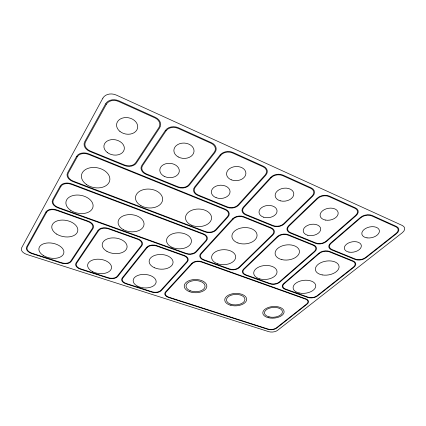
<?xml version="1.0" encoding="UTF-8"?>
<svg xmlns="http://www.w3.org/2000/svg" width="426" height="426" viewBox="0 0 426 426"><rect width="100%" height="100%" fill="white"/><g stroke="black" fill="none" stroke-linecap="round" stroke-linejoin="round"><path stroke-width="0.64" d="M102.879 98.145L21.641 247.825A8.078 4.713 11.7 0 0 26.929 254.492L268.566 331.62A6.486 3.403 -3.9 0 0 277.539 330.368L402.314 232.702A8.387 5.016 -14.1 0 0 402.261 225.466L116.362 95.099A10.315 8.158 15.4 0 0 102.879 98.145M45.923 212.015L26.657 246.92A8.078 4.739 11.5 0 0 31.881 253.614L61.424 263.092A7.812 4.606 9.5 0 0 71.275 261.394L92.974 228.613A8.307 5.288 9.6 0 0 88.379 221.211L56.791 209.938A8.6 5.458 12.2 0 0 45.923 212.015M60.188 186.162L52.648 199.826A8.781 5.724 12.4 0 0 57.973 207.861L185.843 253.72A7.732 4.894 1 0 0 196.29 251.958L206.328 240.876A7.908 5.123 0.3 0 0 203.474 233.847L71.648 183.878A8.989 6.028 12.7 0 0 60.188 186.162M76.621 156.39L67.601 172.732A9.186 6.331 13 0 0 72.953 181.593L205.151 231.957A8.078 5.352 -0.6 0 0 216.136 230.04L228.016 216.919A8.291 5.634 -1.7 0 0 225.349 209.193L88.768 153.861A9.431 6.715 13.3 0 0 76.621 156.39M105.611 103.864L84.715 141.725A9.644 7.066 13.6 0 0 90.072 151.576L124.243 165.485A9.287 6.811 9.2 0 0 136.379 163.041L159.606 127.949A9.809 7.711 8.4 0 0 155.261 117.288L118.987 100.871A10.203 8.025 14.5 0 0 105.611 103.864M46.599 212.255L27.296 247.128A7.402 4.345 11.5 0 0 32.078 253.268L61.637 262.757A7.162 4.223 9.5 0 0 70.679 261.197L92.341 228.389A7.615 4.851 9.6 0 0 88.123 221.611L56.551 210.353A7.881 5.005 12.2 0 0 46.599 212.255M60.891 186.423L53.335 200.076A8.051 5.245 12.4 0 0 58.213 207.441L186.146 253.374A7.088 4.489 1 0 0 195.731 251.755L205.763 240.663A7.247 4.697 0.3 0 0 203.143 234.22L71.387 184.336A8.238 5.522 12.7 0 0 60.891 186.423M77.351 156.683L68.314 173.009A8.419 5.804 13 0 0 73.213 181.13L205.486 231.579A7.407 4.904 -0.6 0 0 215.567 229.816L227.436 216.685A7.599 5.16 -1.7 0 0 224.981 209.603L88.48 154.366A8.642 6.156 13.3 0 0 77.351 156.683M106.394 104.21L85.461 142.034A8.84 6.481 13.6 0 0 90.36 151.065L124.557 165A8.509 6.246 9.2 0 0 135.686 162.753L158.882 127.63A8.989 7.066 8.4 0 0 154.894 117.864L118.641 101.473A9.351 7.354 14.5 0 0 106.394 104.21M98.012 230.391L76.068 262.943A7.657 4.51 8.1 0 0 80.461 269.2L108.087 278.066A7.444 4.372 6.1 0 0 117.768 276.469L141.783 245.834A7.902 4.995 5.4 0 0 138.04 238.938L108.673 228.458A8.131 5.176 7.9 0 0 98.012 230.391M165.347 130.51L141.885 165.309A9.079 6.635 6.4 0 0 146.113 174.388L177.631 187.222A8.824 6.353 2.5 0 0 189.501 184.953L214.864 152.604A9.324 7.13 -0.3 0 0 211.637 142.811L178.398 127.763A9.59 7.482 4.6 0 0 165.347 130.51M98.64 230.615L76.664 263.14A7.018 4.138 8.1 0 0 80.69 268.875L108.326 277.752A6.821 4.01 6.1 0 0 117.209 276.288L141.192 245.626A7.242 4.579 5.4 0 0 137.758 239.305L108.406 228.842A7.455 4.745 7.9 0 0 98.64 230.615M166.06 130.83L142.572 165.592A8.323 6.081 6.4 0 0 146.438 173.92L177.977 186.774A8.083 5.826 2.5 0 0 188.867 184.692L214.198 152.306A8.547 6.539 -0.3 0 0 211.237 143.333L178.015 128.317A8.792 6.859 4.6 0 0 166.06 130.83M146.475 247.49L122.251 277.922A7.317 4.276 4.8 0 0 125.91 283.785L151.794 292.092A7.141 4.132 3 0 0 161.31 290.591L187.296 261.889A7.583 4.697 1.6 0 0 184.304 255.451L156.933 245.68A7.764 4.878 3.8 0 0 146.475 247.49M220.135 154.957L194.586 187.051A8.674 6.166 0.2 0 0 197.84 195.449L227.005 207.324A8.483 5.884 -2.8 0 0 238.613 205.215L265.712 175.288A8.994 6.544 -6.3 0 0 263.438 166.257L232.873 152.423A9.18 6.896 -3.1 0 0 220.135 154.957M147.061 247.698L122.81 278.103A6.704 3.919 4.8 0 0 126.16 283.476L152.055 291.794A6.544 3.791 3 0 0 160.783 290.42L186.748 261.697A6.949 4.303 1.6 0 0 184 255.797L156.64 246.042A7.114 4.468 3.8 0 0 147.061 247.698M220.79 155.25L195.22 187.312A7.95 5.65 0.2 0 0 198.196 195.012L227.377 206.903A7.774 5.394 -2.8 0 0 238.022 204.97L265.1 175.017A8.243 5.996 -6.3 0 0 263.012 166.742L232.463 152.929A8.413 6.321 -3.1 0 0 220.79 155.25M191.679 263.438L165.512 291.954A7.04 4.036 1.9 0 0 168.515 297.454L267.773 329.303A6.523 3.44 -3.9 0 0 276.799 328.041L307.093 304.153A6.944 3.834 -6 0 0 305.868 298.839L201.935 261.745A7.471 4.574 0.3 0 0 191.679 263.438M232.66 218.778L200.731 253.571A7.625 4.766 -0.4 0 0 203.511 260.057L229.14 269.253A7.476 4.574 -2.3 0 0 239.385 267.597L272.97 234.891A8.03 5.213 -5.4 0 0 271.048 227.702L244.034 216.759A8.179 5.463 -3.3 0 0 232.66 218.778M270.574 177.461L243.321 207.158A8.371 5.698 -4.5 0 0 245.733 214.944L272.8 225.966A8.222 5.426 -6.6 0 0 284.153 224.001L312.663 196.237A8.738 5.985 -10.1 0 0 311.209 187.882L283.008 175.118A8.882 6.315 -8.1 0 0 270.574 177.461M192.227 263.63L166.039 292.124A6.454 3.701 1.9 0 0 168.787 297.167L268.082 329.058A5.98 3.152 -3.9 0 0 276.357 327.898L306.64 303.994A6.363 3.514 -6 0 0 305.511 299.121L201.62 262.081A6.848 4.191 0.3 0 0 192.227 263.63M233.24 219.007L201.285 253.774A6.986 4.366 -0.4 0 0 203.83 259.722L229.47 268.928A6.853 4.191 -2.3 0 0 238.864 267.411L272.427 234.678A7.359 4.777 -5.4 0 0 270.659 228.086L243.656 217.159A7.498 5.005 -3.3 0 0 233.24 219.007M271.181 177.727L243.906 207.398A7.673 5.224 -4.5 0 0 246.111 214.539L273.194 225.578A7.535 4.974 -6.6 0 0 283.604 223.778L312.098 195.981A8.009 5.485 -10.1 0 0 310.756 188.329L282.566 175.581A8.142 5.788 -8.1 0 0 271.181 177.727M277.289 236.622L243.539 269.104A7.386 4.446 -3.4 0 0 245.669 275.18L269.658 283.785A7.269 4.26 -4.9 0 0 279.706 282.23L314.83 251.628A7.817 4.814 -8 0 0 313.557 244.923L288.413 234.737A7.94 5.048 -6.5 0 0 277.289 236.622M317.162 198.239L288.524 225.807A8.131 5.25 -7.7 0 0 290.202 233.049L315.389 243.299A8.014 5 -9.2 0 0 326.492 241.467L356.141 215.631A8.531 5.469 -12.4 0 0 355.396 207.883L329.293 196.066A8.648 5.772 -11.1 0 0 317.162 198.239M277.827 236.835L244.055 269.296A6.773 4.074 -3.4 0 0 245.999 274.861L270.004 283.476A6.662 3.909 -4.9 0 0 279.216 282.055L314.324 251.425A7.167 4.414 -8 0 0 313.153 245.28L288.019 235.109A7.279 4.627 -6.5 0 0 277.827 236.835M317.721 198.489L289.068 226.03A7.455 4.814 -7.7 0 0 290.601 232.671L315.799 242.942A7.343 4.585 -9.2 0 0 325.981 241.26L355.619 215.402A7.817 5.016 -12.4 0 0 354.927 208.298L328.835 196.503A7.929 5.293 -11.1 0 0 317.721 198.489M318.856 253.241L283.594 283.641A7.194 4.143 -5.7 0 0 285.143 289.339L307.652 297.412A7.093 3.967 -6.8 0 0 317.503 295.948L353.905 267.251A7.641 4.446 -9.9 0 0 353.202 260.984L329.745 251.478A7.748 4.665 -8.8 0 0 318.856 253.241M360.316 217.494L330.56 243.15A7.94 4.84 -10 0 0 331.598 249.902L355.098 259.466A7.833 4.606 -10.9 0 0 365.955 257.751L396.526 233.65A8.35 5.011 -13.7 0 0 396.393 226.44L372.159 215.471A8.456 5.282 -13 0 0 360.316 217.494M319.356 253.438L284.078 283.817A6.592 3.797 -5.7 0 0 285.495 289.041L308.009 297.124A6.502 3.637 -6.8 0 0 317.045 295.782L353.431 267.065A7.008 4.079 -9.9 0 0 352.781 261.319L329.33 251.83A7.098 4.276 -8.8 0 0 319.356 253.438M360.838 217.729L331.066 243.358A7.279 4.436 -10 0 0 332.014 249.551L355.518 259.13A7.183 4.223 -10.9 0 0 365.481 257.554L396.042 233.432A7.652 4.59 -13.7 0 0 395.908 226.829L371.685 215.875A7.748 4.84 -13 0 0 360.838 217.729M269.067 316.869A8.994 4.904 -4.3 0 0 282.427 311.811A8.994 4.904 -4.3 0 0 268.854 308.365A8.994 4.904 -4.3 0 0 269.067 316.869M231.014 304.286A9.239 5.234 -2.2 0 0 244.934 299.462A9.239 5.234 -2.2 0 0 231.158 295.213A9.239 5.234 -2.2 0 0 231.014 304.286M190.544 290.873A9.526 5.581 0.4 0 0 205.066 286.341A9.526 5.581 0.4 0 0 191.008 281.213A9.526 5.581 0.4 0 0 190.544 290.873M367.036 237.873A8.946 5.447 -12.6 0 0 379.385 230.535A8.946 5.447 -12.6 0 0 365.439 228.565A8.946 5.447 -12.6 0 0 367.036 237.873M325.299 220.056A9.148 5.943 -10.9 0 0 338.164 212.702A9.148 5.943 -10.9 0 0 323.968 209.837A9.148 5.943 -10.9 0 0 325.299 220.056M280.383 200.838A9.388 6.486 -8.1 0 0 293.786 193.526A9.388 6.486 -8.1 0 0 279.243 189.655A9.388 6.486 -8.1 0 0 280.383 200.838M231.302 179.831A9.686 7.072 -3.8 0 0 245.903 173.361A9.686 7.072 -3.8 0 0 231.472 167.567A9.686 7.072 -3.8 0 0 231.302 179.831M178.19 156.922A10.091 7.673 2.8 0 0 194.006 151.597A10.091 7.673 2.8 0 0 179.676 143.7A10.091 7.673 2.8 0 0 178.19 156.922M119.93 131.421A10.671 8.248 11.5 0 0 137.449 128.588A10.671 8.248 11.5 0 0 124.03 117.709A10.671 8.248 11.5 0 0 119.93 131.421M107.283 152.492A10.325 7.657 11.4 0 0 124.136 149.84A10.325 7.657 11.4 0 0 110.952 139.723A10.325 7.657 11.4 0 0 107.283 152.492M348.99 252.117A8.621 5.181 -10.9 0 0 361.344 245.653A8.621 5.181 -10.9 0 0 348.17 243.155A8.621 5.181 -10.9 0 0 348.99 252.117M307.854 235.301A8.818 5.629 -8.9 0 0 320.709 228.906A8.818 5.629 -8.9 0 0 307.311 225.54A8.818 5.629 -8.9 0 0 307.854 235.301M263.683 217.207A9.063 6.113 -6.1 0 0 277.065 210.939A9.063 6.113 -6.1 0 0 263.359 206.605A9.063 6.113 -6.1 0 0 263.683 217.207M216.11 197.685A9.361 6.63 -1.8 0 0 230.067 191.615A9.361 6.63 -1.8 0 0 215.939 186.199A9.361 6.63 -1.8 0 0 216.11 197.685M164.138 176.268A9.766 7.157 4.1 0 0 179.298 171.284A9.766 7.157 4.1 0 0 165.256 163.919A9.766 7.157 4.1 0 0 164.138 176.268M322.178 274.903A11.944 7.002 -8.5 0 0 339.043 266.277A11.944 7.002 -8.5 0 0 320.453 262.89A11.944 7.002 -8.5 0 0 322.178 274.903M281.863 259.62A12.237 7.567 -6.4 0 0 299.441 251.116A12.237 7.567 -6.4 0 0 280.526 246.585A12.237 7.567 -6.4 0 0 281.863 259.62M237.926 242.958A12.588 8.169 -3.5 0 0 257.059 235.503A12.588 8.169 -3.5 0 0 238.464 228.783A12.588 8.169 -3.5 0 0 237.926 242.958M191.604 225.242A13.036 8.792 0.4 0 0 211.557 218.197A13.036 8.792 0.4 0 0 192.435 210.023A13.036 8.792 0.4 0 0 191.604 225.242M140.958 205.705A13.611 9.425 5.4 0 0 162.551 200.279A13.611 9.425 5.4 0 0 143.668 189.586A13.611 9.425 5.4 0 0 140.958 205.705M86.324 184.41A14.383 10.032 11.3 0 0 109.626 180.997A14.383 10.032 11.3 0 0 90.972 167.642A14.383 10.032 11.3 0 0 86.324 184.41M70.812 210.423A13.754 9.068 11 0 0 92.916 207.302A13.754 9.068 11 0 0 74.758 195.204A13.754 9.068 11 0 0 70.812 210.423M123.567 229.768A13.036 8.557 6.2 0 0 143.999 224.811A13.036 8.557 6.2 0 0 125.622 215.087A13.036 8.557 6.2 0 0 123.567 229.768M171.896 247.261A12.476 8.025 1.9 0 0 191.423 241.702A12.476 8.025 1.9 0 0 173.659 233.437A12.476 8.025 1.9 0 0 171.896 247.261M217.67 263.79A12.034 7.498 -1.6 0 0 235.69 256.947A12.034 7.498 -1.6 0 0 217.606 250.802A12.034 7.498 -1.6 0 0 217.67 263.79M259.753 278.892A11.683 6.986 -4.5 0 0 277.033 271.751A11.683 6.986 -4.5 0 0 259.333 266.793A11.683 6.986 -4.5 0 0 259.753 278.892M299.18 292.997A11.395 6.502 -6.6 0 0 315.762 285.649A11.395 6.502 -6.6 0 0 298.349 281.762A11.395 6.502 -6.6 0 0 299.18 292.997M154.531 267.773A11.971 7.348 3 0 0 173.047 262.656A11.971 7.348 3 0 0 155.73 255.089A11.971 7.348 3 0 0 154.531 267.773M106.958 251.383A12.508 7.801 6.7 0 0 126.969 247.751A12.508 7.801 6.7 0 0 109.988 238.166A12.508 7.801 6.7 0 0 106.958 251.383M56.685 234.108A13.185 8.232 10.8 0 0 77.702 231.243A13.185 8.232 10.8 0 0 60.039 220.231A13.185 8.232 10.8 0 0 56.685 234.108M43.766 255.76A12.658 7.508 10.5 0 0 63.804 253.119A12.658 7.508 10.5 0 0 46.61 243.06A12.658 7.508 10.5 0 0 43.766 255.76M92.399 271.586A12.024 7.135 7.1 0 0 111.468 268.236A12.024 7.135 7.1 0 0 94.897 259.45A12.024 7.135 7.1 0 0 92.399 271.586M137.88 286.341A11.513 6.752 3.8 0 0 156.092 282.395A11.513 6.752 3.8 0 0 140.01 274.791A11.513 6.752 3.8 0 0 137.88 286.341M230.115 305.123A10.97 6.22 -2.2 0 0 246.67 299.414A10.97 6.22 -2.2 0 0 230.328 294.345A10.97 6.22 -2.2 0 0 230.115 305.123M189.581 291.725A11.316 6.624 0.4 0 0 206.85 286.368A11.316 6.624 0.4 0 0 190.182 280.255A11.316 6.624 0.4 0 0 189.581 291.725M268.231 317.684A10.682 5.826 -4.3 0 0 284.115 311.699A10.682 5.826 -4.3 0 0 268.018 307.588A10.682 5.826 -4.3 0 0 268.231 317.684"/></g></svg>
